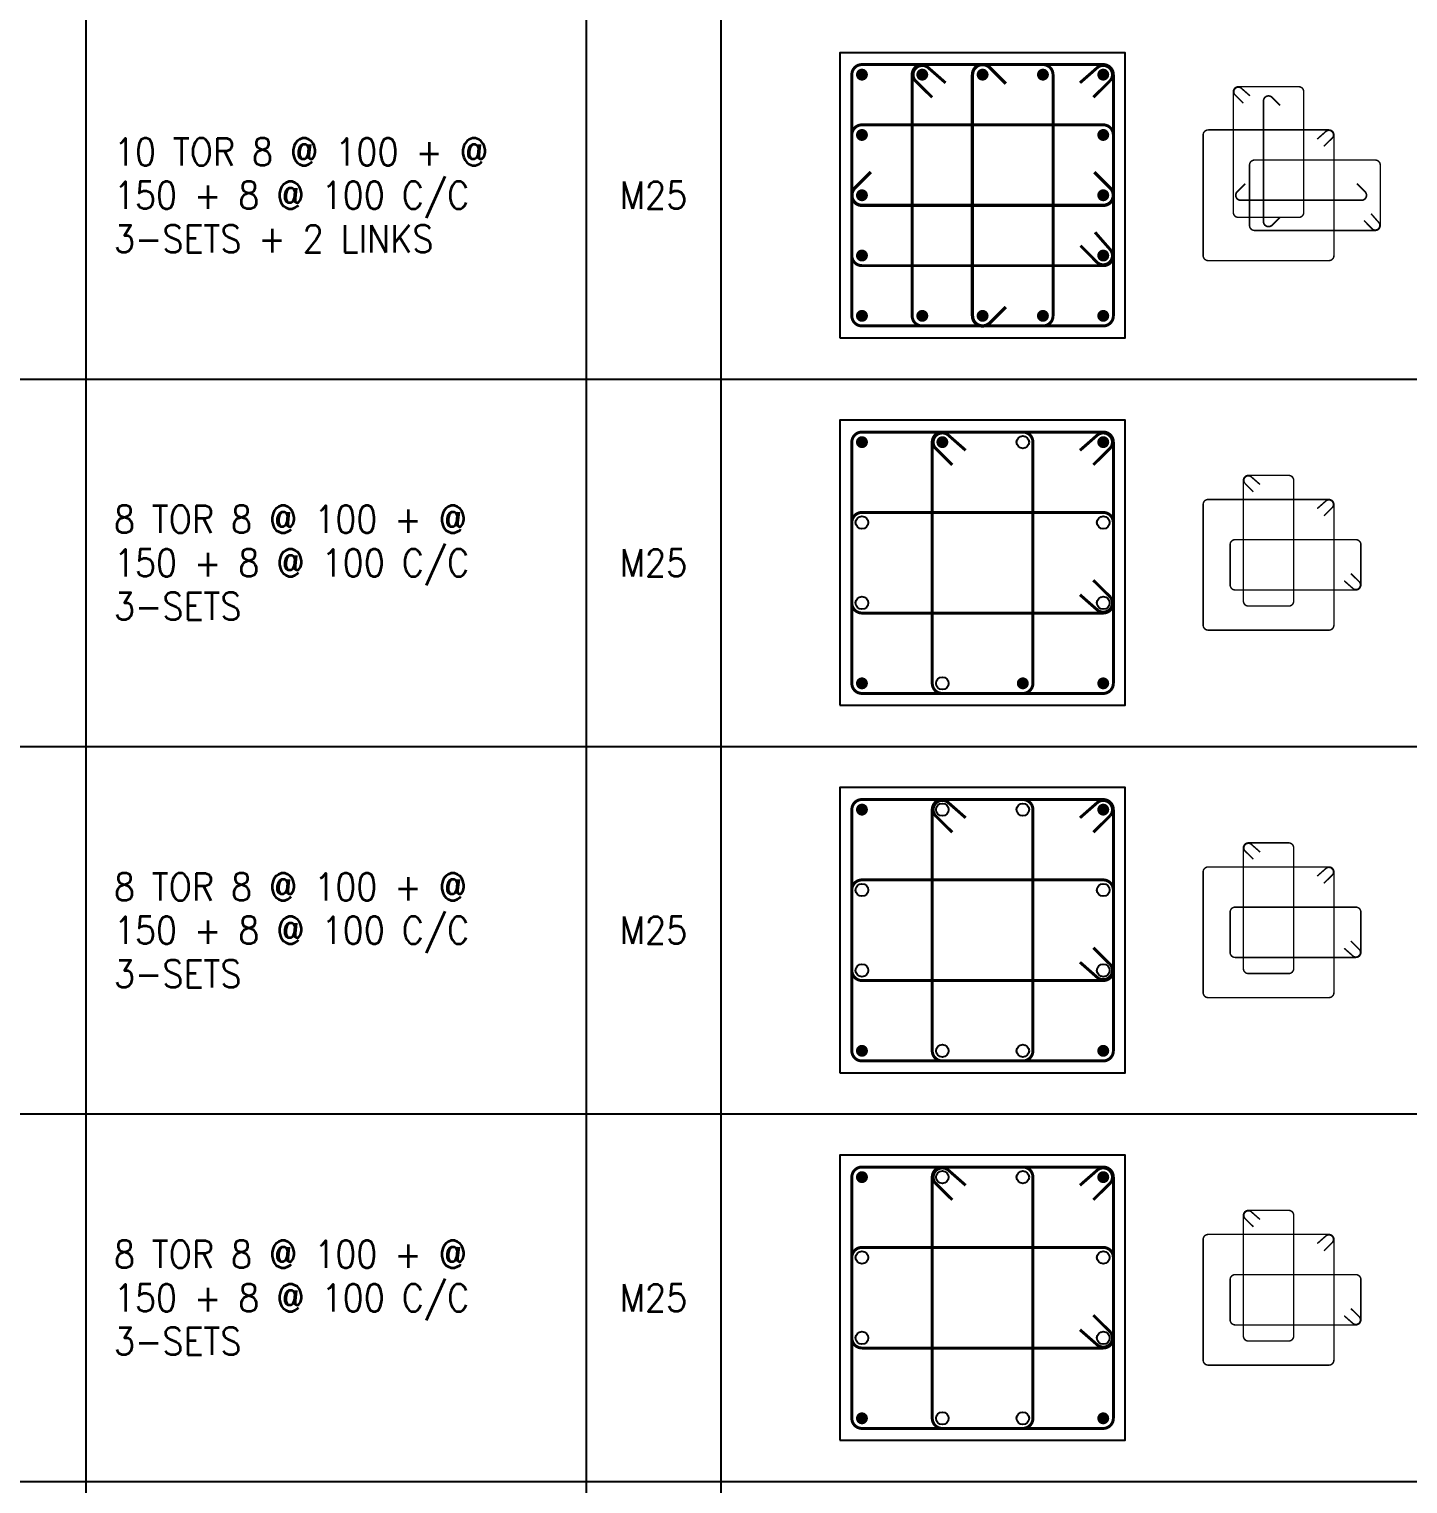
# Model space of a CAD drawing. Extents: x -200722 to 834823, y -494970 to 88783.
# Drawn here: x 399851 to 411450, y -142821 to -130576 of the extents above; entities that cross this region are included whole.
import ezdxf
from ezdxf.enums import TextEntityAlignment as Align

# ---------------------------------------------------------------- set-up
doc = ezdxf.new("R2010")
doc.units = 0
doc.header["$LTSCALE"] = 100
doc.header["$MEASUREMENT"] = 0
for name, color, linetype in [('5', 4, 'CONTINUOUS'), ('column', 240, 'CONTINUOUS'), ('STEEL', 6, 'CONTINUOUS'), ('TEXT', 2, 'CONTINUOUS')]:
    doc.layers.add(name, color=color, linetype=linetype)
doc.styles.add('ROMANS', font='romans.shx')

msp = doc.modelspace()

# ---------------------------------------------------------------- linework, layer by layer
at = {"layer": '5', "color": 7, "lineweight": -2}
for p, q in [((400327, -120447.5), (400327, -145893.3)), ((400327, -120447.5), (400327, -145893.3)), ((404536.3, -120447.5), (404536.3, -145893.3)), ((404536.3, -120447.5), (404536.3, -145893.3)), ((405669.9, -120447.5), (405669.9, -145893.3)), ((405669.9, -120447.5), (405669.9, -145893.3)), ((376986.6, -133521.4), (412446.4, -133521.4)), ((376986.6, -136614.4), (412446.4, -136614.4)), ((376986.6, -139707.4), (412446.4, -139707.4)), ((376986.6, -142800.4), (412446.4, -142800.4))]:
    msp.add_line(p, q, dxfattribs=at)
at = {"layer": 'column', "color": 4, "linetype": 'Continuous'}
for points in [[(406671.9, -133174.9), (409071.9, -133174.9), (409071.9, -130774.9), (406671.9, -130774.9)], [(406671.9, -136267.9), (409071.9, -136267.9), (409071.9, -133867.9), (406671.9, -133867.9)], [(406671.9, -139360.9), (409071.9, -139360.9), (409071.9, -136960.9), (406671.9, -136960.9)], [(406671.9, -142453.9), (409071.9, -142453.9), (409071.9, -140053.9), (406671.9, -140053.9)]]:
    msp.add_lwpolyline(points, close=True, dxfattribs=at)
at = {"layer": 'STEEL', "color": 18, "true_color": 0x000000, "const_width": 25}
for points in [[(408886.9, -130874.9), (406856.9, -130874.9, 0.4142136), (406771.9, -130959.9), (406771.9, -132989.9, 0.4142136), (406856.9, -133074.9), (408886.9, -133074.9, 0.4142136), (408971.9, -132989.9), (408971.9, -130959.9, 0.4142136)], [(408886.9, -133967.9), (406856.9, -133967.9, 0.4142136), (406771.9, -134052.9), (406771.9, -136082.9, 0.4142136), (406856.9, -136167.9), (408886.9, -136167.9, 0.4142136), (408971.9, -136082.9), (408971.9, -134052.9, 0.4142136)], [(408886.9, -137060.9), (406856.9, -137060.9, 0.4142136), (406771.9, -137145.9), (406771.9, -139175.9, 0.4142136), (406856.9, -139260.9), (408886.9, -139260.9, 0.4142136), (408971.9, -139175.9), (408971.9, -137145.9, 0.4142136)], [(408886.9, -140153.9), (406856.9, -140153.9, 0.4142136), (406771.9, -140238.9), (406771.9, -142268.9, 0.4142136), (406856.9, -142353.9), (408886.9, -142353.9, 0.4142136), (408971.9, -142268.9), (408971.9, -140238.9, 0.4142136)]]:
    msp.add_lwpolyline(points, format="xyb", close=True, dxfattribs=at)
at = {"layer": 'STEEL', "color": 140, "const_width": 25}
for points in [[(408379.4, -130874.9), (407364.4, -130874.9, 0.4142136), (407279.4, -130959.9), (407279.4, -132989.9, 0.4142136), (407364.4, -133074.9), (408379.4, -133074.9, 0.4142136), (408464.4, -132989.9), (408464.4, -130959.9, 0.4142136)], [(408210.2, -133967.9), (407533.5, -133967.9, 0.4142136), (407448.5, -134052.9), (407448.5, -136082.9, 0.4142136), (407533.5, -136167.9), (408210.2, -136167.9, 0.4142136), (408295.2, -136082.9), (408295.2, -134052.9, 0.4142136)], [(408210.2, -137060.9), (407533.5, -137060.9, 0.4142136), (407448.5, -137145.9), (407448.5, -139175.9, 0.4142136), (407533.5, -139260.9), (408210.2, -139260.9, 0.4142136), (408295.2, -139175.9), (408295.2, -137145.9, 0.4142136)], [(408210.2, -140153.9), (407533.5, -140153.9, 0.4142136), (407448.5, -140238.9), (407448.5, -142268.9, 0.4142136), (407533.5, -142353.9), (408210.2, -142353.9, 0.4142136), (408295.2, -142268.9), (408295.2, -140238.9, 0.4142136)]]:
    msp.add_lwpolyline(points, format="xyb", close=True, dxfattribs=at)
for points in [[(407447.6, -131150.8), (407305.5, -131010.1, -0.9275277), (407415.1, -130901.5), (407560.1, -131028.8)], [(407616.7, -134243.8), (407474.6, -134103.1, -0.9275277), (407584.2, -133994.5), (407729.3, -134121.8)], [(407616.7, -137336.8), (407474.6, -137196.1, -0.9275277), (407584.2, -137087.4), (407729.3, -137214.8)], [(407616.7, -140429.7), (407474.6, -140289, -0.9275277), (407584.2, -140180.4), (407729.3, -140307.8)]]:
    msp.add_lwpolyline(points, format="xyb", dxfattribs=at)
at = {"layer": 'STEEL', "color": 40}
for points in [[(408067, -131034.9, 28, 28, 0), (407932, -130899.8, 28, 28, 0.6681786), (407786.9, -130959.9, 28, 28, 0), (407786.9, -132989.9, 28, 28, 0.6681786), (407932, -133050, 28, 28, 0), (408067, -132915, 0, 0, 0)], [(408811.9, -131779.8, 28, 28, 0), (408947, -131914.8, 28, 28, -0.6681786), (408886.9, -132059.9, 28, 28, 0), (406856.9, -132059.9, 28, 28, -0.6681786), (406796.8, -131914.8, 28, 28, 0), (406931.8, -131779.8, 0, 0, 0)]]:
    msp.add_lwpolyline(points, format="xyseb", dxfattribs=at)
at = {"layer": 'STEEL', "color": 18, "true_color": 0x000000, "const_width": 25}
for points in [[(408803.7, -131150.8), (408945.8, -131010.1, 0.9275277), (408836.2, -130901.5), (408691.1, -131028.8)], [(408803.7, -134243.8), (408945.8, -134103.1, 0.9275277), (408836.2, -133994.5), (408691.1, -134121.8)], [(408803.7, -137336.8), (408945.8, -137196.1, 0.9275277), (408836.2, -137087.4), (408691.1, -137214.8)], [(408803.7, -140429.7), (408945.8, -140289, 0.9275277), (408836.2, -140180.4), (408691.1, -140307.8)]]:
    msp.add_lwpolyline(points, format="xyb", dxfattribs=at)
at = {"layer": 'STEEL', "color": 18, "ltscale": 0.4, "true_color": 0x000000, "const_width": 50}
for points in [[(406831.9, -130959.9, 1), (406881.9, -130959.9, 1)], [(407339.4, -130959.9, 1), (407389.4, -130959.9, 1)], [(407846.9, -130959.9, 1), (407896.9, -130959.9, 1)], [(408354.4, -130959.9, 1), (408404.4, -130959.9, 1)], [(408861.9, -130959.9, 1), (408911.9, -130959.9, 1)], [(406856.9, -131492.4, 1), (406856.9, -131442.4, 1)], [(408886.9, -131492.4, -1), (408886.9, -131442.4, -1)], [(406856.9, -131999.9, 1), (406856.9, -131949.9, 1)], [(408886.9, -131999.9, -1), (408886.9, -131949.9, -1)], [(406856.9, -132507.4, 1), (406856.9, -132457.4, 1)], [(408886.9, -132507.4, -1), (408886.9, -132457.4, -1)], [(406831.9, -132989.9, 1), (406881.9, -132989.9, 1)], [(407339.4, -132989.9, -1), (407389.4, -132989.9, -1)], [(407846.9, -132989.9, -1), (407896.9, -132989.9, -1)], [(408354.4, -132989.9, -1), (408404.4, -132989.9, -1)], [(408861.9, -132989.9, 1), (408911.9, -132989.9, 1)], [(406831.9, -134052.9, 1), (406881.9, -134052.9, 1)], [(407508.5, -134052.9, 1), (407558.5, -134052.9, 1)], [(408861.9, -134052.9, 1), (408911.9, -134052.9, 1)], [(406831.9, -136082.9, 1), (406881.9, -136082.9, 1)], [(408185.2, -136082.9, 1), (408235.2, -136082.9, 1)], [(408861.9, -136082.9, 1), (408911.9, -136082.9, 1)], [(406831.9, -137145.9, 1), (406881.9, -137145.9, 1)], [(408861.9, -137145.9, 1), (408911.9, -137145.9, 1)], [(406831.9, -139175.9, 1), (406881.9, -139175.9, 1)], [(408861.9, -139175.9, 1), (408911.9, -139175.9, 1)], [(406831.9, -140238.9, 1), (406881.9, -140238.9, 1)], [(408861.9, -140238.9, 1), (408911.9, -140238.9, 1)], [(406831.9, -142268.9, 1), (406881.9, -142268.9, 1)], [(408861.9, -142268.9, 1), (408911.9, -142268.9, 1)]]:
    msp.add_lwpolyline(points, format="xyb", close=True, dxfattribs=at)
at = {"layer": 'STEEL', "color": 8, "const_width": 12.5}
for points in [[(410531.2, -131061.3), (410023.7, -131061.3, 0.4142136), (409981.2, -131103.8), (409981.2, -132118.8, 0.4142136), (410023.7, -132161.3), (410531.2, -132161.3, 0.4142136), (410573.7, -132118.8), (410573.7, -131103.8, 0.4142136)], [(410784.9, -131424.9), (409769.9, -131424.9, 0.4142136), (409727.4, -131467.4), (409727.4, -132482.4, 0.4142136), (409769.9, -132524.9), (410784.9, -132524.9, 0.4142136), (410827.4, -132482.4), (410827.4, -131467.4, 0.4142136)], [(411217.4, -131721.2), (411217.4, -132228.7, -0.4142136), (411174.9, -132271.2), (410159.9, -132271.2, -0.4142136), (410117.4, -132228.7), (410117.4, -131721.2, -0.4142136), (410159.9, -131678.7), (411174.9, -131678.7, -0.4142136)], [(410446.6, -134332.6), (410108.3, -134332.6, 0.4142136), (410065.8, -134375.1), (410065.8, -135390.1, 0.4142136), (410108.3, -135432.6), (410446.6, -135432.6, 0.4142136), (410489.1, -135390.1), (410489.1, -134375.1, 0.4142136)], [(410784.9, -134535.1), (409769.9, -134535.1, 0.4142136), (409727.4, -134577.6), (409727.4, -135592.6, 0.4142136), (409769.9, -135635.1), (410784.9, -135635.1, 0.4142136), (410827.4, -135592.6), (410827.4, -134577.6, 0.4142136)], [(411011.8, -134873.4), (409996.8, -134873.4, 0.4142136), (409954.3, -134915.9), (409954.3, -135254.3, 0.4142136), (409996.8, -135296.8), (411011.8, -135296.8, 0.4142136), (411054.3, -135254.3), (411054.3, -134915.9, 0.4142136)], [(410446.6, -137425.6), (410108.3, -137425.6, 0.4142136), (410065.8, -137468.1), (410065.8, -138483.1, 0.4142136), (410108.3, -138525.6), (410446.6, -138525.6, 0.4142136), (410489.1, -138483.1), (410489.1, -137468.1, 0.4142136)], [(410784.9, -137628.1), (409769.9, -137628.1, 0.4142136), (409727.4, -137670.6), (409727.4, -138685.6, 0.4142136), (409769.9, -138728.1), (410784.9, -138728.1, 0.4142136), (410827.4, -138685.6), (410827.4, -137670.6, 0.4142136)], [(411011.8, -137966.4), (409996.8, -137966.4, 0.4142136), (409954.3, -138008.9), (409954.3, -138347.3, 0.4142136), (409996.8, -138389.8), (411011.8, -138389.8, 0.4142136), (411054.3, -138347.3), (411054.3, -138008.9, 0.4142136)], [(410446.6, -140518.5), (410108.3, -140518.5, 0.4142136), (410065.8, -140561), (410065.8, -141576, 0.4142136), (410108.3, -141618.5), (410446.6, -141618.5, 0.4142136), (410489.1, -141576), (410489.1, -140561, 0.4142136)], [(410784.9, -140721.1), (409769.9, -140721.1, 0.4142136), (409727.4, -140763.6), (409727.4, -141778.6, 0.4142136), (409769.9, -141821.1), (410784.9, -141821.1, 0.4142136), (410827.4, -141778.6), (410827.4, -140763.6, 0.4142136)], [(411011.8, -141059.4), (409996.8, -141059.4, 0.4142136), (409954.3, -141101.9), (409954.3, -141440.2, 0.4142136), (409996.8, -141482.7), (411011.8, -141482.7, 0.4142136), (411054.3, -141440.2), (411054.3, -141101.9, 0.4142136)]]:
    msp.add_lwpolyline(points, format="xyb", close=True, dxfattribs=at)
for points in [[(410065.3, -131199.2), (409994.3, -131128.9, -0.9275277), (410049, -131074.6), (410121.6, -131138.2)], [(410743.4, -131562.8), (410814.4, -131492.5, 0.9275277), (410759.6, -131438.2), (410687.1, -131501.9)], [(411079.5, -132187.1), (411149.8, -132258.1, 0.9275277), (411204.1, -132203.3), (411140.5, -132130.8)], [(410149.9, -134470.5), (410078.8, -134400.2, -0.9275277), (410133.6, -134345.9), (410206.1, -134409.5)], [(410743.4, -134673), (410814.4, -134602.7, 0.9275277), (410759.6, -134548.4), (410687.1, -134612.1)], [(410970.2, -135158.8), (411041.2, -135229.2, -0.9275277), (410986.4, -135283.5), (410913.9, -135219.8)], [(410149.9, -137563.5), (410078.8, -137493.2, -0.9275277), (410133.6, -137438.8), (410206.1, -137502.5)], [(410743.4, -137766), (410814.4, -137695.7, 0.9275277), (410759.6, -137641.4), (410687.1, -137705)], [(410970.2, -138251.8), (411041.2, -138322.2, -0.9275277), (410986.4, -138376.5), (410913.9, -138312.8)], [(410149.9, -140656.5), (410078.8, -140586.1, -0.9275277), (410133.6, -140531.8), (410206.1, -140595.5)], [(410743.4, -140859), (410814.4, -140788.7, 0.9275277), (410759.6, -140734.3), (410687.1, -140798)], [(410970.2, -141344.8), (411041.2, -141415.1, -0.9275277), (410986.4, -141469.5), (410913.9, -141405.8)]]:
    msp.add_lwpolyline(points, format="xyb", dxfattribs=at)
at = {"layer": 'STEEL', "color": 8}
for points in [[(410375, -131218.9, 14, 14, 0), (410307.5, -131151.4, 14, 14, 0.6681786), (410234.9, -131181.5, 14, 14, 0), (410234.9, -132196.5, 14, 14, 0.6681786), (410307.5, -132226.5, 14, 14, 0), (410375, -132159, 0, 0, 0)], [(411021.6, -131877.3, 14, 14, 0), (411089.1, -131944.9, 14, 14, -0.6681786), (411059.1, -132017.4, 14, 14, 0), (410044.1, -132017.4, 14, 14, -0.6681786), (410014, -131944.9, 14, 14, 0), (410081.6, -131877.3, 0, 0, 0)]]:
    msp.add_lwpolyline(points, format="xyseb", dxfattribs=at)
at = {"layer": 'STEEL', "color": 3, "const_width": 25}
for points in [[(408971.9, -131467.4), (408971.9, -132482.4, -0.4142136), (408886.9, -132567.4), (406856.9, -132567.4, -0.4142136), (406771.9, -132482.4), (406771.9, -131467.4, -0.4142136), (406856.9, -131382.4), (408886.9, -131382.4, -0.4142136)], [(408886.9, -134644.6), (406856.9, -134644.6, 0.4142136), (406771.9, -134729.6), (406771.9, -135406.2, 0.4142136), (406856.9, -135491.2), (408886.9, -135491.2, 0.4142136), (408971.9, -135406.2), (408971.9, -134729.6, 0.4142136)], [(408886.9, -137737.5), (406856.9, -137737.5, 0.4142136), (406771.9, -137822.5), (406771.9, -138499.2, 0.4142136), (406856.9, -138584.2), (408886.9, -138584.2, 0.4142136), (408971.9, -138499.2), (408971.9, -137822.5, 0.4142136)], [(408886.9, -140830.5), (406856.9, -140830.5, 0.4142136), (406771.9, -140915.5), (406771.9, -141592.2, 0.4142136), (406856.9, -141677.2), (408886.9, -141677.2, 0.4142136), (408971.9, -141592.2), (408971.9, -140915.5, 0.4142136)]]:
    msp.add_lwpolyline(points, format="xyb", close=True, dxfattribs=at)
for points in [[(408696, -132399.2), (408836.7, -132541.3, 0.9275277), (408945.3, -132431.7), (408818, -132286.7)], [(408803.7, -135215.4), (408945.8, -135356, -0.9275277), (408836.2, -135464.7), (408691.1, -135337.3)], [(408803.7, -138308.3), (408945.8, -138449, -0.9275277), (408836.2, -138557.7), (408691.1, -138430.3)], [(408803.7, -141401.3), (408945.8, -141542, -0.9275277), (408836.2, -141650.6), (408691.1, -141523.3)]]:
    msp.add_lwpolyline(points, format="xyb", dxfattribs=at)
at = {"layer": 'STEEL', "color": 7, "ltscale": 0.4}
for centre in [(408210.2, -134052.9), (406856.9, -134729.6), (408886.9, -134729.6), (406856.9, -135406.2), (408886.9, -135406.2), (407533.5, -136082.9), (407533.5, -137145.9), (408210.2, -137145.9), (406856.9, -137822.5), (408886.9, -137822.5), (406856.9, -138499.2), (408886.9, -138499.2), (407533.5, -139175.9), (408210.2, -139175.9), (407533.5, -140238.9), (408210.2, -140238.9), (406856.9, -140915.5), (408886.9, -140915.5), (406856.9, -141592.2), (408886.9, -141592.2), (407533.5, -142268.9), (408210.2, -142268.9)]:
    msp.add_circle(centre, 52.9, dxfattribs=at)

# ---------------------------------------------------------------- texts
at = {"layer": 'TEXT', "color": 18, "true_color": 0x000000, "style": 'ROMANS', "width": 0.9}
for s, p in [('10 TOR 8 @ 100 + @', (400563.6, -131609.2)), ('150 + 8 @ 100 C/C', (400563.6, -131974.9)), ('3-SETS + 2 LINKS', (400563.6, -132340.6)), ('8 TOR 8 @ 100 + @', (400563.6, -134702.2)), ('150 + 8 @ 100 C/C', (400563.6, -135067.9)), ('3-SETS ', (400563.6, -135433.6)), ('8 TOR 8 @ 100 + @', (400563.6, -137795.2)), ('150 + 8 @ 100 C/C', (400563.6, -138160.9)), ('3-SETS ', (400563.6, -138526.6)), ('8 TOR 8 @ 100 + @', (400563.6, -140888.2)), ('150 + 8 @ 100 C/C', (400563.6, -141253.9)), ('3-SETS ', (400563.6, -141619.6))]:
    msp.add_text(s, height=230, dxfattribs=at).set_placement(p, align=Align.MIDDLE_LEFT)
for p in [(405103.1, -131974.9), (405103.1, -135067.9), (405103.1, -138160.9), (405103.1, -141253.9)]:
    msp.add_text('M25', height=230, dxfattribs=at).set_placement(p, align=Align.MIDDLE)

doc.saveas('drawing.dxf')
